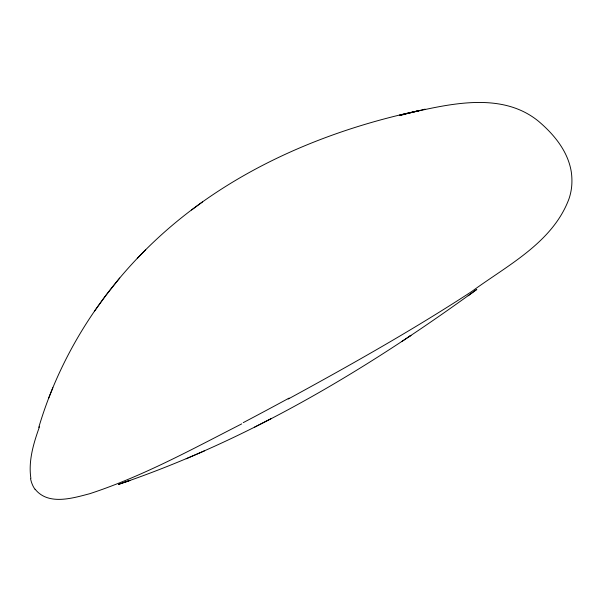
<?xml version="1.0" encoding="UTF-8"?>
<svg xmlns="http://www.w3.org/2000/svg" width="602" height="602" viewBox="0 0 602 602"><rect width="100%" height="100%" fill="white"/><g stroke="black" fill="none" stroke-linecap="round" stroke-linejoin="round"><path stroke-width="0.9" d="M38.761 427.412C59.786 356.437 100.669 291.82 154.526 241.184C227.3 172.496 322.055 131.183 419.097 110.595L399.608 115.17C443.689 105.568 499.404 89.457 538.406 121.168C553.84 134.208 567.806 151.012 571.223 171.495A567.603 186.665 -2.3 0 1 571.9 182.255A474.286 155.978 -2.3 0 1 568.988 198.841C552.659 242.719 507.268 265.369 471.69 291.549C412.287 330.287 350.424 365.09 288.192 399.036M39.469 426.788C33.577 443.222 28.196 460.891 30.898 478.522M52.856 387.748L48.521 398.479M94.574 311.061L105.832 295.469L119.715 278.019M137.301 258.363L145.707 249.755M191.564 210L202.475 201.926M124.23 482.413L129.927 480.419L118.466 484.414C248.001 440.498 366.671 369.583 476.822 289.396M468.145 295.785L476.468 289.66M407.78 337.526L410.948 335.359L401.873 341.484M241.748 423.861C192.121 449.182 142.885 476.31 89.751 493.7C72.639 498.193 48.243 505.725 35.119 489.215M271.607 418.36L254.563 427.134M204.605 450.8L186.184 458.784M401.158 115.313L404.664 114.237M405.552 114.019L425.11 109.143M289.118 398.095A360.636 26.217 -29.6 0 1 243.246 422.642M35.021 489.321A294.814 77.041 -48.6 0 1 30.589 478.838"/></g></svg>
